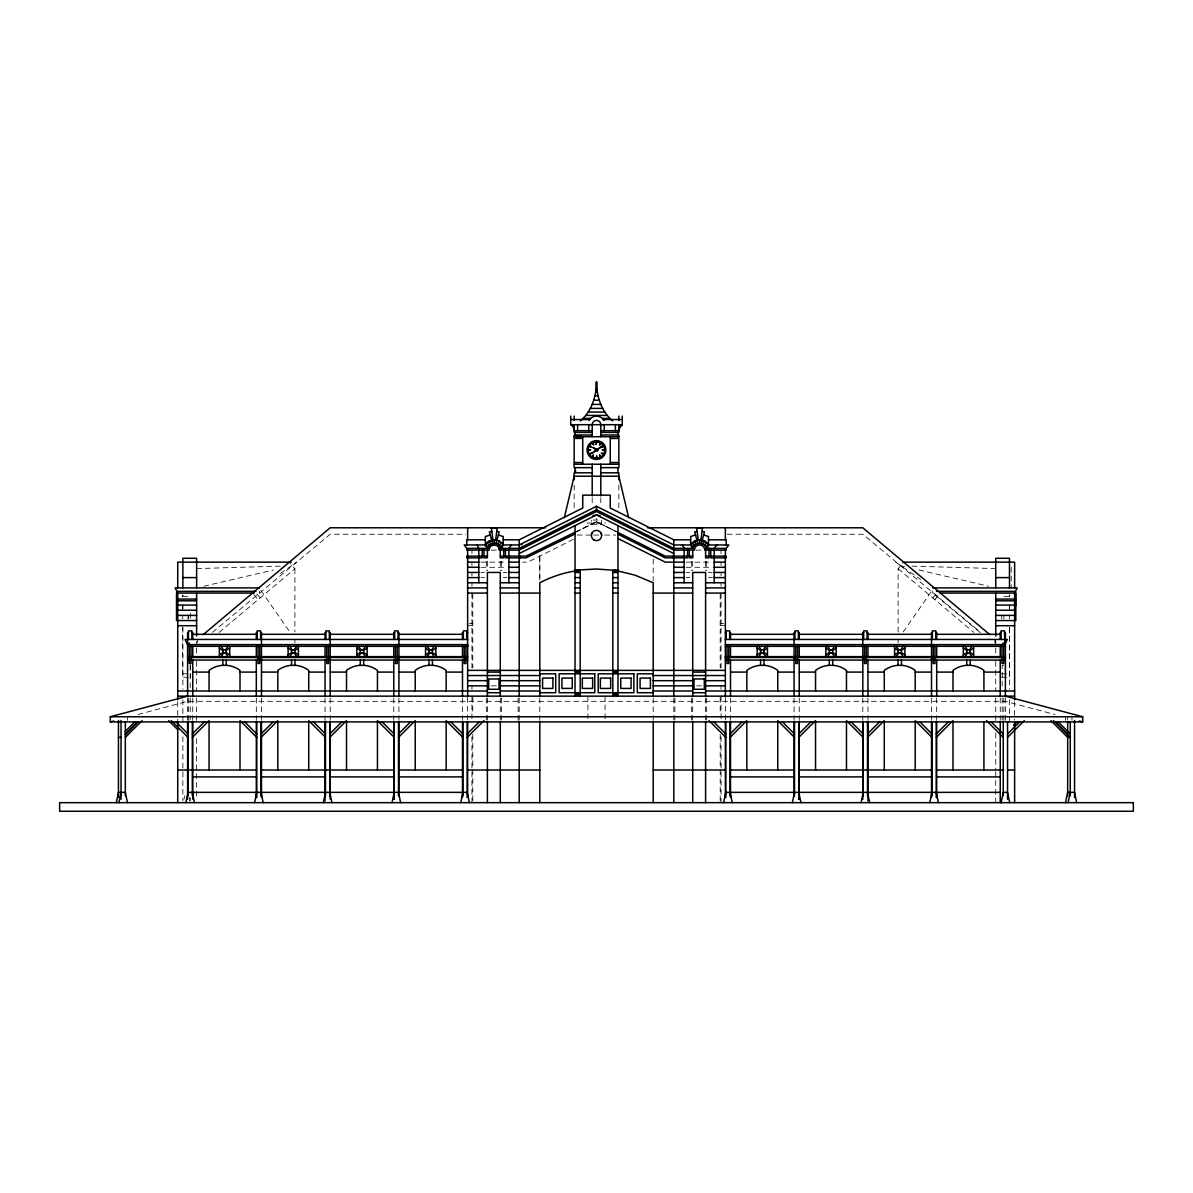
<?xml version="1.0" encoding="UTF-8"?>
<svg xmlns="http://www.w3.org/2000/svg" width="1193" height="1193" viewBox="0 0 1193 1193"><rect width="100%" height="100%" fill="white"/><g stroke="black" fill="none" stroke-linecap="round" stroke-linejoin="round"><path stroke-width="0.75" stroke-dasharray="5 3.75" d="M184.02 799.235L184.736 795.791M903.205 631.962L932.046 590.535M898.105 632.007L898.105 568.718L902.534 563.454M932.822 597.917L936.132 593.98M934.865 599.632L939.279 594.382M219.169 632.424L294.895 568.718L290.466 563.454M212.429 632.365L330.193 534.225L465.792 534.225M280.37 573.475L296.699 562.142M576.383 531.78L596.5 521.699L617.974 532.242M575.026 532.496L596.5 521.759L616.617 531.78M596.366 521.759L617.974 532.496M573.401 539.325L527.783 562.142L522.623 562.142M575.026 532.242L596.5 521.759L596.5 518.329M138.075 714.503L187.599 701.305L1005.401 701.305L1054.925 714.503M203.779 586.24L273.525 569.986M196.621 568.584L280.251 566.138M593.07 520.044L601.66 520.044L601.66 524.338L591.34 524.338L591.34 520.044M587.21 523.026L605.79 523.026M727.208 534.225L862.807 534.225L980.571 632.365M577.218 535.075L591.907 535.075M593.741 535.075L602.927 535.075M604.762 535.075L615.782 535.075M491.412 550.107L496.989 550.107M696.011 550.107L705.6 550.107M480.928 562.142L506.95 562.142M686.05 562.142L712.072 562.142M480.928 567.286L506.95 567.286M686.05 567.286L712.072 567.286M480.928 572.446L484.537 572.446M503.222 572.446L506.95 572.446M686.05 572.446L689.778 572.446M708.463 572.446L712.072 572.446M480.928 577.606L484.537 577.606M503.222 577.606L506.95 577.606M686.05 577.606L689.778 577.606M708.463 577.606L712.072 577.606M182.708 596.5L188.464 596.5M1003.895 596.5L1009.651 596.5M469.356 623.626L472.801 623.626M720.199 623.626L723.644 623.626M467.641 625.415L472.801 625.415M720.199 625.415L725.359 625.415M1003.895 665.217L1002.18 665.321L1002.18 689.271M182.708 673.806L188.464 673.806M1001.747 673.806L1009.651 673.806M188.464 677.251L182.708 677.251L182.708 627.384M1001.747 677.251L1009.651 677.251L1009.651 627.384M491.337 685.841L496.348 685.841M696.652 685.841L701.663 685.841M912.108 566.138L995.737 568.584M900.954 565.81L904.533 566.645M918.834 569.986L988.579 586.24M895.66 562.142L920.653 579.485M979.871 632.32L932.762 593.07L932.762 591.34M898.105 568.718L973.831 632.424M260.954 590.535L289.795 631.962M256.868 593.98L260.178 597.917M253.721 594.382L258.135 599.632M1071.97 716.769L1071.97 720.199M1067.675 716.769L1067.675 720.199M1065.528 717.336L1065.528 720.393M1014.632 701.663L1014.632 720.08M1011.202 567.286L1011.202 587.91M1009.651 594.964L1009.651 596.291M1009.651 605.09L1009.651 608.803M1009.651 615.394L1009.651 619.048M1009.487 594.964L1009.487 596.291M1009.487 605.09L1009.487 610.249M1009.487 627.384L1009.487 689.181M1009.487 699.829L1009.487 721.914M1005.401 697.86L1005.401 720.408M1003.895 615.394L1003.895 619.048M1003.895 697.994L1003.895 721.914M1002.18 697.994L1002.18 720.08M1001.747 615.394L1001.747 619.048M1000.241 697.994L1000.241 721.914M995.737 641.297L995.737 646.815M995.737 648.038L995.737 654.912M995.737 661.384L995.737 691.001M995.737 697.994L995.737 721.914M995.737 733.024L995.737 770.022M995.737 771.841L995.737 802.665M995.529 639.448L995.529 642.893M994.873 639.448L994.873 642.893M936.684 697.994L936.684 721.914M931.524 697.994L931.524 720.408M898.105 639.448L898.105 642.893M867.952 697.994L867.952 721.914M862.807 697.994L862.807 720.408M799.235 697.994L799.235 721.914M794.076 697.994L794.076 720.408M730.504 697.994L730.504 721.914M725.359 697.428L725.359 720.408M721.064 550.107L721.064 553.552M721.064 562.142L721.064 565.571M721.064 572.446L721.064 575.876M721.064 582.751L721.064 586.195M721.064 593.07L721.064 668.542M721.064 685.841L721.064 689.271M721.064 696.145L721.064 721.914M721.064 736.722L721.064 768.173M721.064 771.841L721.064 802.665M720.199 594.189L720.199 667.931M720.199 697.428L720.199 714.07M720.199 734.351L720.199 767.606M720.199 769.44L720.199 800.816M706.674 561.277L706.674 570.582M706.674 697.994L706.674 720.08M705.6 561.277L705.6 570.582M705.6 697.994L705.6 720.08M692.715 561.277L692.715 570.582M692.715 697.994L692.715 720.08M691.642 561.277L691.642 570.731M691.642 697.994L691.642 720.08M674.88 697.994L674.88 720.08M673.806 697.994L673.806 720.08M653.197 559.055L653.197 580.946M653.197 697.994L653.197 721.914M618.839 485.193L618.839 508.501M605.09 696.145L605.09 720.08M600.795 497.705L600.795 504.863M592.205 497.705L592.205 504.863M587.91 696.145L587.91 720.08M574.161 485.193L574.161 508.501M539.803 697.994L539.803 721.914M519.194 697.994L519.194 720.08M518.12 697.994L518.12 721.914M501.358 561.277L501.358 570.731M501.358 697.994L501.358 720.08M500.285 561.277L500.285 570.582M500.285 697.994L500.285 720.08M487.4 561.277L487.4 570.582M487.4 697.994L487.4 720.08M486.326 561.277L486.326 570.582M486.326 697.994L486.326 720.08M472.801 594.189L472.801 667.931M472.801 697.428L472.801 714.07M472.801 734.351L472.801 767.606M472.801 769.44L472.801 800.816M471.936 550.107L471.936 553.552M471.936 562.142L471.936 565.571M471.936 572.446L471.936 575.876M471.936 582.751L471.936 586.195M471.936 593.07L471.936 668.542M471.936 685.841L471.936 689.271M471.936 696.145L471.936 721.914M471.936 736.722L471.936 768.173M471.936 771.841L471.936 802.665M467.641 697.428L467.641 720.408M462.496 697.994L462.496 721.914M398.924 697.994L398.924 720.408M393.765 697.994L393.765 721.914M330.193 697.994L330.193 720.408M325.048 697.994L325.048 721.914M294.895 568.718L294.895 632.007M294.895 639.448L294.895 642.893M261.476 697.994L261.476 720.408M259.582 591.34L259.582 593.07M256.316 697.994L256.316 721.914M197.471 639.448L197.471 642.893M196.621 641.297L196.621 646.815M196.621 648.038L196.621 654.912M196.621 661.384L196.621 691.001M196.621 697.994L196.621 721.914M196.621 738.571L196.621 797.52M192.759 697.994L192.759 721.914M190.612 613.247L190.612 619.048M190.612 664.635L190.612 677.251M190.179 665.217L190.179 689.271M190.179 697.994L190.179 720.08M190.179 797.52L190.179 800.95M189.747 797.52L189.747 800.95M188.464 615.394L188.464 619.048M188.464 697.994L188.464 721.914M188.032 615.394L188.032 619.048M187.599 697.86L187.599 720.154M182.872 594.964L182.872 596.291M182.872 605.09L182.872 610.249M182.872 627.384L182.872 689.181M182.872 699.829L182.872 721.914M182.872 736.722L182.872 768.173M182.872 771.841L182.872 800.861M182.708 594.964L182.708 596.291M182.708 605.09L182.708 608.803M182.708 615.394L182.708 619.048M177.727 701.663L177.727 721.914M127.472 717.336L127.472 720.393M539.803 555.55L539.803 580.946L539.803 555.476"/><path stroke-width="1.5" d="M596.172 457.441L596.754 455.801L596.604 457.441M589.059 450.193L590.699 449.761L589.059 450.358M603.837 450.193L602.197 449.731L603.837 449.895M580.32 420.92C591.698 411.466 596.396 396.136 596.5 381.745C596.604 396.136 601.302 411.466 612.68 420.92M495.602 539.982L497.198 527.962L494.275 527.783L497.198 527.962A22.339 22.339 0 0 0 491.367 527.962L492.948 539.982M700.917 539.982L702.498 527.962L699.59 527.783A22.339 22.339 0 0 0 696.667 527.962L698.248 539.982M116.303 802.665L118.45 792.361L125.325 792.361L127.472 802.665M118.882 802.665L121.03 792.361M185.884 802.665L188.032 792.361L192.327 792.361L194.474 802.665M254.601 802.665L256.749 792.361L261.043 792.361L263.191 802.665M323.333 802.665L325.48 792.361L329.775 792.361L331.922 802.665M392.05 802.665L394.197 792.361L398.492 792.361L400.639 802.665M460.766 802.665L462.914 792.361L467.209 792.361L469.356 802.665M723.644 802.665L725.791 792.361L730.086 792.361L732.234 802.665M792.361 802.665L794.508 792.361L798.803 792.361L800.95 802.665M861.078 802.665L863.225 792.361L867.52 792.361L869.667 802.665M929.809 802.665L931.957 792.361L936.251 792.361L938.399 802.665M1001.106 802.665L1003.253 792.361L1007.548 792.361L1009.696 802.665M1065.528 802.665L1067.675 792.361L1074.55 792.361L1076.697 802.665M1068.108 802.665L1070.255 792.361M619.063 429.54L618.839 430.703L600.795 430.703M564.334 517.628L574.161 476.231L618.839 476.231L628.666 517.628M705.54 546.677L708.508 544.962L728.789 544.962L726.209 548.392L706.226 548.392C704.839 541.741 694.401 541.697 692.939 548.333L673.806 548.392L596.5 509.739L519.194 548.392L500.926 548.392L499.136 545.246L496.049 543.471L499.166 531.869L496.735 531.377M701.365 543.471L704.466 531.869L702.051 531.377M488.325 546.677L487.639 548.333L466.791 548.392L464.211 544.962L485.342 544.962L488.325 546.677L492.5 543.471L496.049 543.471M591.519 534.181L592.041 532.928M1015.497 605.09L1015.497 591.34L1017.211 587.91L932.762 587.91M1004.76 644.608L1007.339 639.448L725.359 639.448M589.894 446.614L591.609 446.928L590.043 446.346M603.002 453.474L601.287 453.161L602.853 453.743M497.705 544.157L499.435 541.19L496.944 540.161L489.115 541.19L485.342 544.962L487.624 548.392L485.342 544.962L485.342 536.373L486.207 536.373A19.804 19.804 0 0 1 490.144 535.09L490.248 535.061M599.87 443.498L599.572 445.198L600.392 443.781M593.025 456.591L593.324 454.891L592.742 456.442M703.02 544.157L704.735 541.19L708.508 544.962L706.226 548.392L709.671 548.392M221.108 656.627L223.598 652.899M225.492 650.051L227.967 646.323M289.824 656.627L292.315 652.899M294.119 649.991L294.746 650.617A1.715 1.715 0 0 1 294.746 652.332L294.119 652.959A1.715 1.715 0 0 1 292.404 652.959L291.778 652.332A1.715 1.715 0 0 1 291.778 650.617L292.404 649.991A1.715 1.715 0 0 1 294.119 649.991L296.699 646.323M358.541 656.627L361.032 652.899A1.715 1.715 0 0 0 362.836 652.959L363.477 652.332A1.715 1.715 0 0 0 363.477 650.617L362.836 649.991A1.715 1.715 0 0 0 361.121 649.991L360.495 650.617A1.715 1.715 0 0 0 360.495 652.332L361.121 652.959M362.926 650.051L365.416 646.323M427.273 656.627L429.763 652.899M431.657 650.051L434.148 646.323M758.852 656.627L761.343 652.899M763.237 650.051L765.727 646.323M827.584 656.627L830.074 652.899A1.715 1.715 0 0 0 831.879 652.959L832.505 652.332A1.715 1.715 0 0 0 832.505 650.617L831.879 649.991A1.715 1.715 0 0 0 830.164 649.991L829.523 650.617A1.715 1.715 0 0 0 829.523 652.332L830.164 652.959M831.968 650.051L834.459 646.323M896.301 656.627L898.791 652.899A1.715 1.715 0 0 0 900.596 652.959L901.222 652.332A1.715 1.715 0 0 0 901.222 650.617L900.596 649.991A1.715 1.715 0 0 0 898.881 649.991L898.254 650.617A1.715 1.715 0 0 0 898.254 652.332L898.881 652.959M900.685 650.051L903.176 646.323M965.033 656.627L967.508 652.899M969.402 650.051L971.892 646.323M706.226 548.333L708.508 544.962L708.508 536.373L707.658 536.373A19.804 19.804 0 0 0 703.706 535.09L703.616 535.061M511.454 544.962L508.874 548.392L508.874 582.751M716.769 544.962L714.189 548.392L714.189 582.751M223.046 650.617L223.673 649.991A1.715 1.715 0 0 1 225.402 649.991L226.029 650.617A1.715 1.715 0 0 1 226.029 652.332L225.402 652.959A1.715 1.715 0 0 1 223.673 652.959L223.046 652.332A1.715 1.715 0 0 1 223.046 650.617L219.378 648.038M589.059 420.398L590.431 418.624A8.59 8.59 0 0 1 602.569 418.624L603.941 420.398M429.212 650.617L429.853 649.991A1.715 1.715 0 0 1 431.568 649.991L432.194 650.617A1.715 1.715 0 0 1 432.194 652.332L431.568 652.959A1.715 1.715 0 0 1 429.853 652.959L429.212 652.332A1.715 1.715 0 0 1 429.212 650.617L425.558 648.038M500.225 546.677L503.207 544.962L519.194 544.962L596.5 506.294L673.806 544.962L690.658 544.962L696.921 540.161L704.735 541.19M763.788 652.332L763.147 652.959A1.715 1.715 0 0 1 761.432 652.959L760.806 652.332A1.715 1.715 0 0 1 760.806 650.617L761.432 649.991A1.715 1.715 0 0 1 763.147 649.991L763.788 650.617A1.715 1.715 0 0 1 763.788 652.332L767.442 654.912M969.954 652.332L969.327 652.959A1.715 1.715 0 0 1 967.598 652.959L966.971 652.332A1.715 1.715 0 0 1 966.971 650.617L967.598 649.991A1.715 1.715 0 0 1 969.327 649.991L969.954 650.617A1.715 1.715 0 0 1 969.954 652.332L973.622 654.912M125.19 731.488L135.018 721.676M125.325 733.949L137.598 721.676M125.325 734.799L138.209 721.914M125.325 737.378L142.071 720.632M192.327 733.949L204.599 721.676M192.327 737.378L209.073 720.632M261.043 733.949L273.316 721.676M261.043 737.378L277.805 720.632M499.136 545.246L501.567 542.83L499.435 541.19M329.775 733.949L342.048 721.676M329.775 737.378L346.522 720.632M398.492 733.949L410.765 721.676M398.492 737.378L415.239 720.632M467.209 733.949L479.482 721.676M467.209 737.378L483.97 720.632M704.437 545.246L706.867 542.83M730.086 733.949L742.344 721.676M730.086 737.378L746.833 720.632M798.803 733.949L811.076 721.676M798.803 737.378L815.55 720.632M867.52 733.949L879.793 721.676M867.52 737.378L884.281 720.632M936.251 733.949L948.524 721.676M936.251 737.378L952.998 720.632M1013.558 725.359L1017.241 721.676M1007.548 733.949L1019.821 721.676M1007.548 737.378L1024.295 720.632M203.123 634.706L330.193 527.783L545.633 527.783M596.276 449.985L591.519 453.549L596.455 450.238M596.589 449.776L597.693 448.986L596.754 450.029M219.378 654.912L223.121 652.422M225.954 650.528L229.697 648.038M288.109 654.912L291.838 652.422M294.686 650.528L298.414 648.038M356.826 654.912L360.569 652.422M363.403 650.528L367.131 648.038M425.558 654.912L429.286 652.422M432.12 650.528L435.863 648.038M575.026 673.806L580.186 670.377M580.186 692.715L575.026 696.145L575.026 525.636M612.814 673.806L617.974 670.377M617.974 692.715L612.814 696.145L612.814 570.179L596.5 569.016L575.026 570.179M757.137 654.912L760.88 652.422M763.714 650.528L767.442 648.038M825.869 654.912L829.597 652.422M832.431 650.528L836.174 648.038M894.586 654.912L898.314 652.422M901.162 650.528L904.89 648.038M963.303 654.912L967.046 652.422M969.879 650.528L973.622 648.038M592.623 443.721L593.816 444.914L592.757 443.647M602.689 446.078L601.57 447.405L602.927 446.48M589.968 453.608L591.624 453.191L590.043 453.743M503.207 539.803L519.194 539.803L582.751 508.024L582.751 495.14L610.249 495.14L610.249 508.024L673.806 539.803L690.658 539.803M519.194 553.552L596.5 514.899L673.806 553.552M575.026 532.242L526.053 556.132L505.444 556.132M575.026 533.957L526.053 557.847L505.444 557.847L505.444 550.107M1004.536 632.573L1005.401 632.573L1005.401 696.145L1082.707 716.769L1082.707 721.914L110.293 721.914L110.293 716.769L187.599 696.145L187.599 632.573L188.464 632.573M110.293 721.914L113.723 721.004M575.026 570.955L567.331 572.491A123.804 123.804 0 0 0 539.803 582.751L539.803 696.145M695.549 535.061L695.459 535.09A19.804 19.804 0 0 0 691.522 536.373L690.658 536.373L690.658 544.962L692.939 548.392L690.658 544.962A10.305 10.305 0 0 1 696.921 540.161M491.814 531.407L489.398 531.884L492.5 543.471M697.115 531.407L694.699 531.884L697.801 543.471M492.948 545.126L494.275 544.962A5.16 5.16 0 0 1 499.435 550.107L519.194 550.107L596.5 511.454L673.806 550.107L694.43 550.107A5.16 5.16 0 0 1 699.59 544.962A5.16 5.16 0 0 1 704.735 550.107L726.209 550.107L726.209 548.392M593.025 515.57L595.71 515.287M490.979 527.917L493.41 527.783A22.339 22.339 0 0 1 495.841 527.917M696.294 527.917L698.725 527.783A22.339 22.339 0 0 1 701.156 527.917M491.471 527.858L493.41 527.783M696.772 527.858L698.725 527.783M595.799 391.185L597.201 391.185M594.919 395.763L598.081 395.763M593.696 400.207L599.304 400.207M592.16 404.427L600.84 404.427M590.311 408.394L602.689 408.394M588.179 412.077L604.821 412.077M585.793 415.418L607.207 415.418M583.168 418.37L590.281 418.37M602.719 418.37L609.832 418.37M570.731 419.533L589.715 419.533M603.285 419.533L622.269 419.533M570.731 416.103L570.731 424.693L622.269 424.693L622.269 416.103M570.731 424.693A6.964 6.964 0 0 1 574.161 430.703L592.205 430.703M592.205 432.418L574.161 432.418L574.161 424.693M600.795 432.418L618.839 432.418L618.839 424.693M592.205 434.983L574.161 434.983L574.161 467.656L592.205 467.656M600.795 434.983L618.839 434.983L618.839 467.656L600.795 467.656M576.025 435.699L580.887 435.699M574.161 436.713L618.839 436.713M576.741 438.114L580.186 438.114M575.026 438.428L581.901 438.428M611.099 438.457L617.974 438.457M575.026 462.511L581.901 462.511M611.099 462.511L617.974 462.511M574.161 464.226L618.839 464.226M575.026 471.086L575.876 471.086M592.205 472.801L574.161 472.801L574.161 479.825M600.795 472.801L618.839 472.801L618.839 479.825M647.367 527.783L862.807 527.783L989.877 634.706M485.342 539.803L466.791 539.803L466.791 544.962M708.508 539.803L726.209 539.803L726.209 544.962M482.255 556.132L466.791 556.132L466.791 557.847L482.255 557.847L482.255 550.107M483.97 556.132L487.4 556.132M500.285 556.132L503.729 556.132M687.556 556.132L665.217 556.132L617.974 532.496M689.271 556.132L692.715 556.132M705.6 556.132L709.03 556.132M710.745 556.132L726.209 556.132L726.209 557.847L710.745 557.847L710.745 550.107M291.137 562.142L177.727 562.142L177.727 587.91M467.641 562.142L478.811 562.142M508.874 562.142L519.194 562.142M684.126 562.142L665.217 562.142L617.974 538.52M714.189 562.142L725.359 562.142M903.071 562.142L1014.632 562.142L1014.632 587.91M467.641 567.286L478.811 567.286M508.874 567.286L519.194 567.286M673.806 567.286L684.126 567.286M714.189 567.286L725.359 567.286M612.814 570.179L617.974 570.179M467.641 572.446L478.811 572.446M508.874 572.446L519.194 572.446M575.026 572.446L580.186 572.446M612.814 572.446L617.974 572.446M673.806 572.446L684.126 572.446M714.189 572.446L725.359 572.446M182.872 577.606L196.621 577.606M467.641 577.606L478.811 577.606M508.874 577.606L519.194 577.606M575.026 577.606L580.186 577.606M612.814 577.606L617.974 577.606M673.806 577.606L684.126 577.606M714.189 577.606L725.359 577.606M995.737 577.606L1009.487 577.606M467.641 582.751L487.4 582.751M500.285 582.751L519.194 582.751M575.026 582.751L580.186 582.751M612.814 582.751L617.974 582.751M673.806 582.751L692.715 582.751M705.6 582.751L725.359 582.751M259.582 587.91L175.147 587.91L176.862 591.34L176.862 605.09M467.641 587.91L487.4 587.91M500.285 587.91L519.194 587.91M575.026 587.91L580.186 587.91M612.814 587.91L617.974 587.91M673.806 587.91L692.715 587.91M705.6 587.91L725.359 587.91M176.862 591.34L255.928 591.34M936.445 591.34L1015.497 591.34M254.109 593.07L176.519 593.07L176.519 620.554L196.666 620.554M467.641 593.07L487.4 593.07M500.285 593.07L539.803 593.07M575.026 593.07L580.186 593.07M612.814 593.07L617.974 593.07M653.197 593.07L692.715 593.07M705.6 593.07L725.359 593.07M940.129 593.07L1015.84 593.07L1015.84 620.554L995.737 620.554M176.862 599.08L196.621 599.08M995.737 599.08L1015.497 599.08M176.862 600.795L196.621 600.795M995.737 600.795L1015.497 600.795M176.519 605.09L196.621 605.09M995.737 605.09L1015.84 605.09M177.727 610.249L196.621 610.249M995.737 610.249L1014.632 610.249M177.727 615.394L196.621 615.394M995.737 615.394L1014.632 615.394M177.727 625.714L196.621 625.714M995.737 625.714L1014.632 625.714M191.894 632.573L192.759 632.573L192.759 639.448M257.181 632.573L256.316 632.573L256.316 639.448M260.611 632.573L261.476 632.573L261.476 696.145M325.898 632.573L325.048 632.573L325.048 639.448M329.343 632.573L330.193 632.573L330.193 696.145M394.629 632.573L393.765 632.573L393.765 639.448M398.059 632.573L398.924 632.573L398.924 696.145M463.346 632.573L462.496 632.573L462.496 639.448M466.791 632.573L467.641 632.573M725.359 632.573L726.209 632.573M729.654 632.573L730.504 632.573L730.504 639.448M794.941 632.573L794.076 632.573L794.076 696.145M798.371 632.573L799.235 632.573L799.235 639.448M863.657 632.573L862.807 632.573L862.807 696.145M867.102 632.573L867.952 632.573L867.952 639.448M932.389 632.573L931.524 632.573L931.524 696.145M935.819 632.573L936.684 632.573L936.684 639.448M1001.106 632.573L1000.241 632.573L1000.241 639.448M192.759 634.303L256.316 634.303M261.476 634.303L325.048 634.303M330.193 634.303L393.765 634.303M398.924 634.303L462.496 634.303M730.504 634.303L794.076 634.303M799.235 634.303L862.807 634.303M867.952 634.303L931.524 634.303M936.684 634.303L1000.241 634.303M467.641 639.448L185.019 639.448L187.599 644.608L467.641 644.608M725.359 644.608L1005.401 644.608M187.599 646.323L468.506 646.323M725.359 646.323L1005.401 646.323M187.599 656.627L189.314 656.627M191.029 656.627L258.046 656.627M259.761 656.627L326.763 656.627M328.478 656.627L395.479 656.627M397.209 656.627L464.211 656.627M465.926 656.627L467.641 656.627M725.359 656.627L727.074 656.627M728.789 656.627L795.791 656.627M797.52 656.627L864.522 656.627M866.237 656.627L933.239 656.627M934.954 656.627L1001.971 656.627M1003.686 656.627L1005.401 656.627M187.599 657.492L189.314 657.492M191.029 657.492L258.046 657.492M259.761 657.492L326.763 657.492M328.478 657.492L395.479 657.492M397.209 657.492L464.211 657.492M465.926 657.492L467.641 657.492M725.359 657.492L727.074 657.492M728.789 657.492L795.791 657.492M797.52 657.492L864.522 657.492M866.237 657.492L933.239 657.492M934.954 657.492L1001.971 657.492M1003.686 657.492L1005.401 657.492M187.599 660.072L189.314 660.072M191.029 660.072L258.046 660.072M259.761 660.072L326.763 660.072M328.478 660.072L395.479 660.072M397.209 660.072L464.211 660.072M465.926 660.072L467.641 660.072M725.359 660.072L727.074 660.072M728.789 660.072L795.791 660.072M797.52 660.072L864.522 660.072M866.237 660.072L933.239 660.072M934.954 660.072L1001.971 660.072M1003.686 660.072L1005.401 660.072M467.641 670.377L725.359 670.377M192.759 672.091L209.073 672.091M240.002 672.091L256.316 672.091M261.476 672.091L277.805 672.091M308.719 672.091L325.048 672.091M330.193 672.091L346.522 672.091M377.45 672.091L393.765 672.091M398.924 672.091L415.239 672.091M446.167 672.091L462.496 672.091M487.4 672.091L500.285 672.091M692.715 672.091L705.6 672.091M730.504 672.091L746.833 672.091M777.761 672.091L794.076 672.091M799.235 672.091L815.55 672.091M846.478 672.091L862.807 672.091M867.952 672.091L884.281 672.091M915.195 672.091L931.524 672.091M936.684 672.091L952.998 672.091M983.927 672.091L1000.241 672.091M539.803 673.806L555.699 673.806L555.699 692.715L539.803 692.715M653.197 673.806L637.301 673.806L637.301 692.715L653.197 692.715M467.641 675.536L539.803 675.536M653.197 675.536L725.359 675.536M467.641 680.681L487.4 680.681M500.285 680.681L539.803 680.681M653.197 680.681L692.715 680.681M705.6 680.681L725.359 680.681M467.641 685.841L487.4 685.841M500.285 685.841L539.803 685.841M653.197 685.841L692.715 685.841M705.6 685.841L725.359 685.841M177.727 691.001L487.4 691.001M500.285 691.001L539.803 691.001M653.197 691.001L692.715 691.001M705.6 691.001L1014.632 691.001M487.4 692.715L500.285 692.715M692.715 692.715L705.6 692.715M177.727 696.145L1014.632 696.145M110.293 716.769L1082.707 716.769M118.45 737.378L121.313 737.378M1070.539 737.378L1067.675 737.378L1050.929 720.632M177.727 770.022L256.316 770.022M261.476 770.022L393.765 770.022M398.924 770.022L462.496 770.022M467.641 770.022L539.803 770.022M653.197 770.022L725.359 770.022M730.504 770.022L794.076 770.022M799.235 770.022L931.524 770.022M936.684 770.022L1003.686 770.022M1007.757 770.022L1014.632 770.022M192.759 776.897L256.316 776.897M261.476 776.897L325.048 776.897M330.193 776.897L393.765 776.897M398.924 776.897L462.496 776.897M730.504 776.897L794.076 776.897M799.235 776.897L862.807 776.897M867.952 776.897L931.524 776.897M936.684 776.897L1000.241 776.897M192.759 792.361L256.316 792.361M261.476 792.361L325.048 792.361M330.193 792.361L393.765 792.361M398.924 792.361L462.496 792.361M730.504 792.361L794.076 792.361M799.235 792.361L862.807 792.361M867.952 792.361L931.524 792.361M936.684 792.361L1000.241 792.361M699.59 527.783L702.498 527.962M597.246 515.272L600.094 515.6M498.301 535.061L498.406 535.09A19.804 19.804 0 0 1 502.342 536.373L503.207 536.373L503.207 544.962L500.926 548.392L503.207 544.962L501.567 542.83M617.974 570.955L635.108 575.19L653.197 582.751L653.197 696.145M1079.277 721.004L1082.707 721.914M617.974 534.225L665.217 557.847L687.556 557.847L687.556 550.107M690.658 544.962L693.625 546.677M963.303 648.038L967.046 650.528M894.586 648.038L898.314 650.528M901.162 652.422L904.89 654.912M825.869 648.038L829.597 650.528M832.431 652.422L836.174 654.912M757.137 648.038L760.88 650.528M612.814 670.377L617.974 673.806M612.814 692.715L617.974 696.145L617.974 525.636M575.026 670.377L580.186 673.806M575.026 692.715L580.186 696.145L580.186 570.179M432.12 652.422L435.863 654.912M356.826 648.038L360.569 650.528M363.403 652.422L367.131 654.912M288.109 648.038L291.838 650.528M294.686 652.422L298.414 654.912M225.954 652.422L229.697 654.912M1057.982 721.676L1070.255 733.949M1055.402 721.676L1067.675 733.949M1053.508 720.632L1070.255 737.378M990.98 721.676L1003.253 733.949M986.507 720.632L1003.253 737.378M919.684 721.676L931.957 733.949M915.195 720.632L931.957 737.378M692.298 542.83L694.729 545.246M850.952 721.676L863.225 733.949M846.478 720.632L863.225 737.378M782.235 721.676L794.508 733.949M777.761 720.632L794.508 737.378M713.518 721.676L725.791 733.949M709.03 720.632L725.791 737.378M486.983 542.83L489.413 545.246M450.656 721.676L462.914 733.949M446.167 720.632L462.914 737.378M381.924 721.676L394.197 733.949M377.45 720.632L394.197 737.378M313.207 721.676L325.48 733.949M308.719 720.632L325.48 737.378M244.476 721.676L256.749 733.949M240.002 720.632L256.749 737.378M175.759 721.676L188.032 733.949M171.285 720.632L188.032 737.378M168.705 720.632L177.727 729.654M965.033 646.323L967.508 650.051M969.402 652.899L971.892 656.627M896.301 646.323L898.791 650.051M900.685 652.899L903.176 656.627M827.584 646.323L830.074 650.051M831.968 652.899L834.459 656.627M758.852 646.323L761.343 650.051M763.237 652.899L765.727 656.627M427.273 646.323L429.763 650.051M431.657 652.899L434.148 656.627M358.541 646.323L361.032 650.051M362.926 652.899L365.416 656.627M289.824 646.323L292.315 650.051M294.209 652.899L296.699 656.627M221.108 646.323L223.598 650.051M225.492 652.899L227.967 656.627M694.43 541.19L696.145 544.157M489.115 541.19L490.845 544.157M682.396 544.962L684.126 548.392L684.126 582.751M477.096 544.962L478.811 548.392L478.811 582.751M600.959 532.928L601.481 534.181M498.734 547.542L499.435 550.107M574.057 429.495L574.161 430.703M1074.55 720.453L1074.55 797.52M1070.255 721.914L1070.255 795.791M1067.675 721.914L1067.675 795.791M1014.632 593.07L1014.632 599.08M1014.632 600.795L1014.632 699.829M1014.632 721.914L1014.632 802.665M1009.487 587.91L1009.487 558.279L995.737 558.279L995.737 587.91M1007.548 721.914L1007.548 799.235M1004.76 646.323L1004.536 630.858L1001.106 630.858L1001.106 639.448M1003.686 646.323L1003.686 663.502L1001.971 663.502L1001.971 646.323M1003.045 642.893L1003.045 646.323M1003.253 721.914L1003.253 795.791M1000.241 646.323L1000.241 657.492M1000.241 660.072L1000.241 696.145M1000.241 721.914L1000.241 802.665M995.737 593.07L995.737 636.018M983.927 691.001L983.927 670.377A25.769 25.769 0 0 0 971.221 665.366L965.704 665.366A25.769 25.769 0 0 0 952.998 670.377L952.998 691.001M983.927 721.914L983.927 770.022M973.622 646.323L973.622 656.627M970.177 660.072L970.177 665.321M966.748 660.072L966.748 665.321M963.303 646.323L963.303 656.627M952.998 721.914L952.998 770.022M936.684 646.323L936.684 657.492M936.684 660.072L936.684 696.145M936.684 721.914L936.684 797.52M936.251 721.914L936.251 797.52M935.819 639.448L935.819 630.858L932.389 630.858L932.389 639.448M934.954 646.323L934.954 663.502L933.239 663.502L933.239 646.323M931.957 721.914L931.957 795.791M931.524 721.914L931.524 797.222M915.195 691.001L915.195 670.377A25.769 25.769 0 0 0 902.505 665.366L896.987 665.366A25.769 25.769 0 0 0 884.281 670.377L884.281 691.001M915.195 721.914L915.195 770.022M904.89 646.323L904.89 656.627M901.461 660.072L901.461 665.321M898.016 660.072L898.016 665.321M894.586 646.323L894.586 656.627M884.281 721.914L884.281 770.022M867.952 646.323L867.952 657.492M867.952 660.072L867.952 696.145M867.952 721.914L867.952 800.95M867.52 721.914L867.52 795.791M867.102 639.448L867.102 630.858L863.657 630.858L863.657 639.448M866.237 646.323L866.237 663.502L864.522 663.502L864.522 646.323M863.225 721.914L863.225 795.791M862.807 721.914L862.807 799.235M846.478 691.001L846.478 670.377A25.769 25.769 0 0 0 833.773 665.366L828.255 665.366A25.769 25.769 0 0 0 815.55 670.377L815.55 691.001M846.478 721.914L846.478 770.022M836.174 646.323L836.174 656.627M832.729 660.072L832.729 665.321M829.299 660.072L829.299 665.321M825.869 646.323L825.869 656.627M815.55 721.914L815.55 770.022M799.235 646.323L799.235 657.492M799.235 660.072L799.235 696.145M799.235 721.914L799.235 799.235M798.803 721.914L798.803 799.235M798.371 639.448L798.371 630.858L794.941 630.858L794.941 639.448M797.52 646.323L797.52 663.502L795.791 663.502L795.791 646.323M794.508 721.914L794.508 795.791M794.076 721.914L794.076 795.791M777.761 691.001L777.761 670.377A25.769 25.769 0 0 0 765.056 665.366L759.538 665.366A25.769 25.769 0 0 0 746.833 670.377L746.833 691.001M777.761 721.914L777.761 770.022M767.442 646.323L767.442 656.627M764.012 660.072L764.012 665.321M760.582 660.072L760.582 665.321M757.137 646.323L757.137 656.627M746.833 721.914L746.833 770.022M730.504 646.323L730.504 657.492M730.504 660.072L730.504 696.145M730.504 721.914L730.504 797.222M730.086 721.914L730.086 795.791M729.654 639.448L729.654 630.858L726.209 630.858L726.209 639.448M728.789 646.323L728.789 663.502L727.074 663.502L727.074 646.323M725.791 721.914L725.791 797.52M725.359 527.783L725.359 539.803M725.359 548.616L725.359 696.145M725.359 721.914L725.359 797.222M709.03 550.107L709.03 557.847L705.6 557.847L705.6 550.107M705.6 696.145L705.6 572.446L692.715 572.446L692.715 696.145M705.6 721.914L705.6 802.665M699.59 539.803L699.59 543.233M692.715 550.107L692.715 557.847L689.271 557.847L689.271 550.107M692.715 721.914L692.715 802.665M673.806 539.803L673.806 556.132M673.806 557.623L673.806 696.145M673.806 721.914L673.806 802.665M672.956 556.132L672.956 557.847M653.197 721.914L653.197 802.665M618.839 416.103L618.839 420.547M617.974 432.418L617.974 434.983M617.974 467.656L617.974 472.801M615.916 570.179L615.916 572.446M615.394 424.693L615.394 430.703M614.887 570.179L614.887 572.446M610.249 436.713L610.249 464.226M604.225 424.693L604.225 430.703M600.795 436.713L600.795 424.693A4.295 4.295 0 0 0 596.5 420.398A4.295 4.295 0 0 0 592.205 424.693L592.205 436.713M600.795 464.226L600.795 495.915M596.5 381.745L596.5 392.482M596.5 506.294L596.5 509.739M592.205 464.226L592.205 495.915M588.775 424.693L588.775 430.703M582.751 436.713L582.751 464.226M578.113 570.179L578.113 572.446M577.606 424.693L577.606 430.703M577.084 570.179L577.084 572.446M575.026 432.418L575.026 434.983M575.026 467.656L575.026 472.801M574.161 416.103L574.161 420.547M539.803 721.914L539.803 802.665M521.759 543.665L521.759 544.962M520.044 556.132L520.044 557.847M519.194 539.803L519.194 556.132M519.194 557.623L519.194 696.145M519.194 721.914L519.194 802.665M503.729 550.107L503.729 557.847L500.285 557.847L500.285 550.107M500.285 696.145L500.285 572.446L487.4 572.446L487.4 696.145M500.285 721.914L500.285 802.665M494.275 539.803L494.275 543.233M487.4 550.107L487.4 557.847L483.97 557.847L483.97 550.107M487.4 721.914L487.4 802.665M467.641 527.783L467.641 539.803M467.641 548.616L467.641 696.145M467.641 721.914L467.641 797.222M467.209 721.914L467.209 797.52M466.791 548.392L466.791 550.107L489.115 550.107A5.16 5.16 0 0 1 494.275 544.962M466.791 639.448L466.791 630.858L463.346 630.858L463.346 639.448M465.926 646.323L465.926 663.502L464.211 663.502L464.211 646.323M462.914 721.914L462.914 795.791M462.496 646.323L462.496 657.492M462.496 660.072L462.496 696.145M462.496 721.914L462.496 797.222M446.167 691.001L446.167 670.377A25.769 25.769 0 0 0 433.462 665.366L427.944 665.366A25.769 25.769 0 0 0 415.239 670.377L415.239 691.001M446.167 721.914L446.167 770.022M435.863 646.323L435.863 656.627M432.418 660.072L432.418 665.321M428.988 660.072L428.988 665.321M425.558 646.323L425.558 656.627M415.239 721.914L415.239 770.022M398.924 721.914L398.924 795.791M398.492 721.914L398.492 795.791M398.059 639.448L398.059 630.858L394.629 630.858L394.629 639.448M397.209 646.323L397.209 663.502L395.479 663.502L395.479 646.323M394.197 721.914L394.197 799.235M393.765 646.323L393.765 657.492M393.765 660.072L393.765 696.145M393.765 721.914L393.765 799.235M377.45 691.001L377.45 670.377A25.769 25.769 0 0 0 364.745 665.366L359.227 665.366A25.769 25.769 0 0 0 346.522 670.377L346.522 691.001M377.45 721.914L377.45 770.022M367.131 646.323L367.131 656.627M363.701 660.072L363.701 665.321M360.271 660.072L360.271 665.321M356.826 646.323L356.826 656.627M346.522 721.914L346.522 770.022M330.193 721.914L330.193 799.235M329.775 721.914L329.775 795.791M329.343 639.448L329.343 630.858L325.898 630.858L325.898 639.448M328.478 646.323L328.478 663.502L326.763 663.502L326.763 646.323M325.48 721.914L325.48 795.791M325.048 646.323L325.048 657.492M325.048 660.072L325.048 696.145M325.048 721.914L325.048 800.95M308.719 691.001L308.719 670.377A25.769 25.769 0 0 0 296.013 665.366L290.495 665.366A25.769 25.769 0 0 0 277.805 670.377L277.805 691.001M308.719 721.914L308.719 770.022M298.414 646.323L298.414 656.627M294.984 660.072L294.984 665.321M291.539 660.072L291.539 665.321M288.109 646.323L288.109 656.627M277.805 721.914L277.805 770.022M261.476 721.914L261.476 797.222M261.043 721.914L261.043 795.791M260.611 639.448L260.611 630.858L257.181 630.858L257.181 639.448M259.761 646.323L259.761 663.502L258.046 663.502L258.046 646.323M256.749 721.914L256.749 797.52M256.316 646.323L256.316 657.492M256.316 660.072L256.316 696.145M256.316 721.914L256.316 797.52M240.002 691.001L240.002 670.377A25.769 25.769 0 0 0 227.296 665.366L221.779 665.366A25.769 25.769 0 0 0 209.073 670.377L209.073 691.001M240.002 721.914L240.002 770.022M229.697 646.323L229.697 656.627M226.252 660.072L226.252 665.321M222.823 660.072L222.823 665.321M219.378 646.323L219.378 656.627M209.073 721.914L209.073 770.022M196.621 587.91L196.621 558.279L182.872 558.279L182.872 587.91M196.621 593.07L196.621 636.018M192.759 646.323L192.759 657.492M192.759 660.072L192.759 696.145M192.759 721.914L192.759 799.235M192.327 721.914L192.327 795.791M191.894 639.448L191.894 630.858L188.464 630.858L188.464 639.448M191.029 646.323L191.029 663.502L189.314 663.502L189.314 642.893M188.032 721.914L188.032 795.791M187.599 722.004L187.599 799.042M177.727 593.07L177.727 599.08M177.727 600.795L177.727 699.829M177.727 721.914L177.727 802.665M125.325 721.914L125.325 795.791M121.03 720.453L121.03 799.235M118.45 720.453L118.45 797.52M619.48 427.78A6.964 6.964 0 0 0 618.839 430.703A9.052 9.052 0 0 1 622.269 424.693A6.964 6.964 0 0 0 619.749 427.243M702.259 540.161A10.305 10.305 0 0 1 708.508 544.962M485.342 544.962A10.305 10.305 0 0 1 491.605 540.161M593.025 447.539L597.559 450.999L597.991 450.238L593.025 447.539M602.45 446.003L595.993 451.043L595.456 450.328L602.45 446.003M599.587 454.876L599.9 456.591A7.143 7.143 0 0 0 600.407 456.293L599.587 454.876M596.44 442.648L596.142 444.288L596.44 442.648M594.785 673.806L559.129 673.806L559.129 692.715L594.785 692.715L594.785 673.806M633.871 673.806L598.215 673.806L598.215 692.715L633.871 692.715L633.871 673.806M552.911 678.101L542.591 678.101L542.591 688.421L552.911 688.421L552.911 678.101M572.237 678.101L561.918 678.101L561.918 688.421L572.237 688.421L572.237 678.101M592.638 678.101L582.333 678.101L582.333 688.421L592.638 688.421L592.638 678.101M610.667 678.101L600.362 678.101L600.362 688.421L610.667 688.421L610.667 678.101M631.082 678.101L620.763 678.101L620.763 688.421L631.082 688.421L631.082 678.101M650.409 678.101L640.089 678.101L640.089 688.421L650.409 688.421L650.409 678.101M499.002 678.966L488.698 678.966L488.698 689.271L499.002 689.271L499.002 678.966M704.302 678.966L693.998 678.966L693.998 689.271L704.302 689.271L704.302 678.966M1133.35 802.665L59.65 802.665L59.65 811.255L1133.35 811.255L1133.35 802.665M591.653 457.262A8.664 8.664 0 0 0 605.09 450.596A8.664 8.664 0 0 0 592.593 442.29A8.664 8.664 0 0 0 591.653 457.262M591.236 457.903A9.425 9.425 0 0 0 605.865 450.641A9.425 9.425 0 0 0 592.25 441.604A9.425 9.425 0 0 0 591.236 457.903M592.295 457.232A8.291 8.291 0 0 0 604.747 450.044A8.291 8.291 0 0 0 592.295 442.871A8.291 8.291 0 0 0 592.295 457.232M593.92 539.967A5.16 5.16 0 0 0 601.66 535.508A5.16 5.16 0 0 0 593.92 531.049A5.16 5.16 0 0 0 593.92 539.967"/></g></svg>
